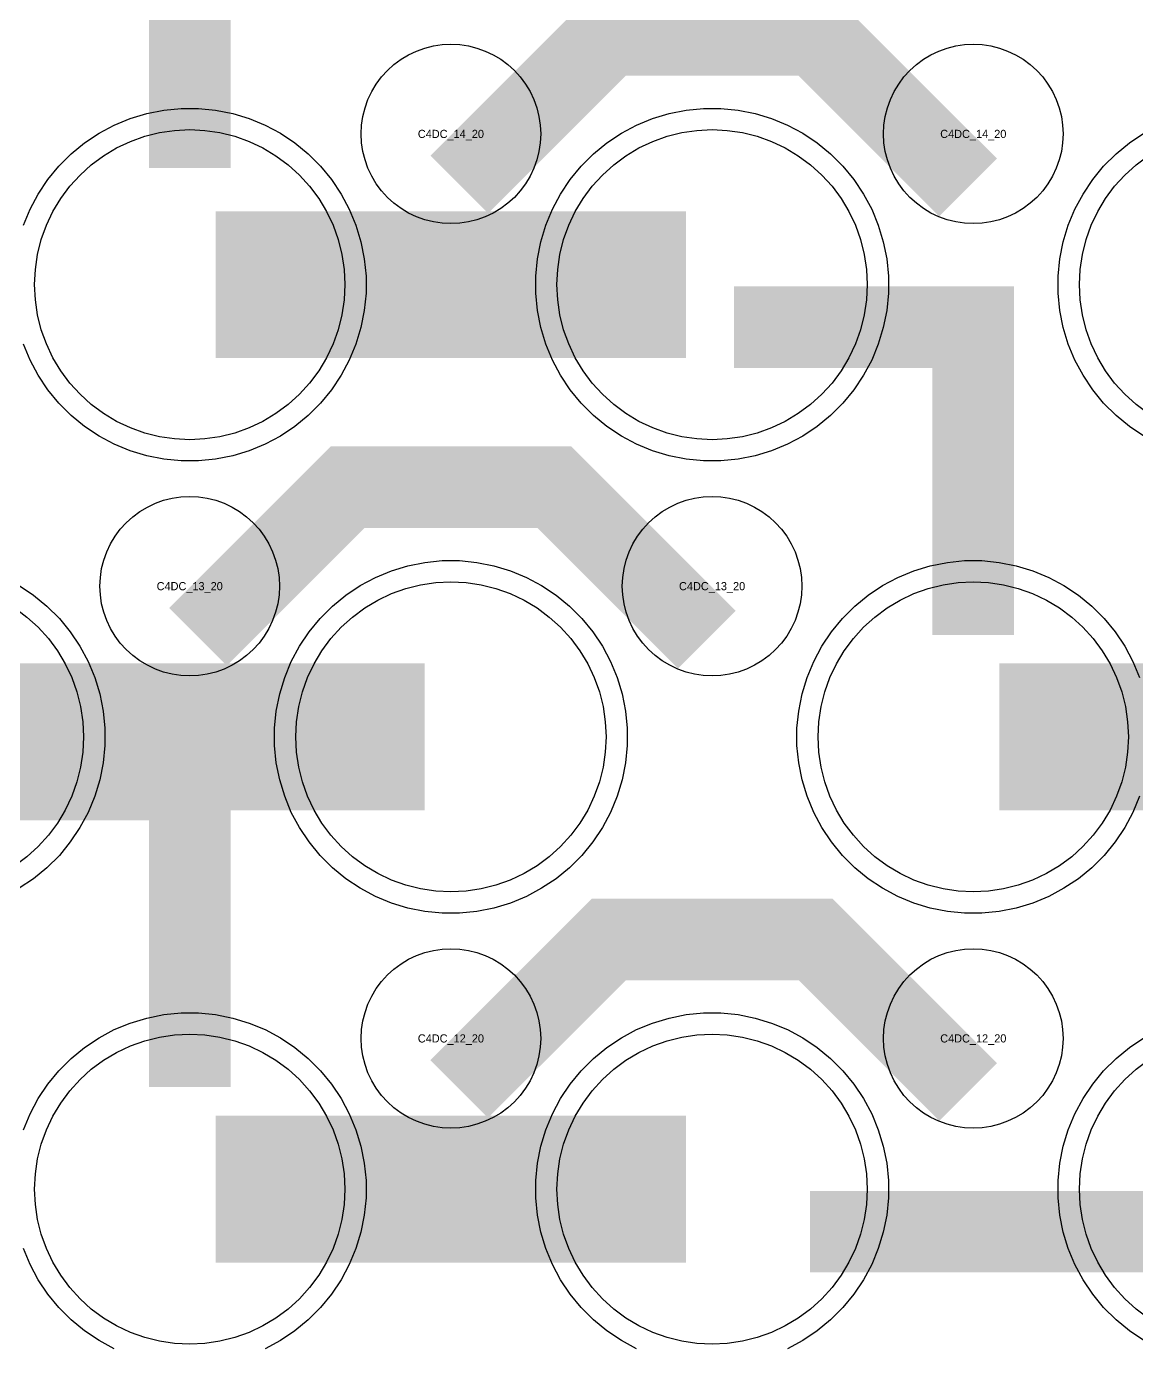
# Model space of a CAD drawing. Extents: x -11880 to 11880, y -14992 to 14992.
# Drawn here: x -5650 to -5310, y -13225.3 to -12820.5 of the extents above; entities that cross this region are included whole.
import ezdxf
from ezdxf.enums import TextEntityAlignment as Align

# ---------------------------------------------------------------- set-up
doc = ezdxf.new("R2010")
doc.units = 0
doc.header["$MEASUREMENT"] = 0
for name, color, linetype in [('GDS_775_DT_237', 138, 'CONTINUOUS'), ('RDL1_FS', 34, 'CONTINUOUS'), ('RDL_BS', 160, 'CONTINUOUS')]:
    doc.layers.add(name, color=color, linetype=linetype)

msp = doc.modelspace()

# ---------------------------------------------------------------- linework, layer by layer
at = {"layer": 'RDL1_FS', "color": 240, "true_color": 0xed1f24}
for points in [[(-5600, -12947.174), (-5604.657, -12946.945), (-5609.268, -12946.261), (-5613.791, -12945.129), (-5618.181, -12943.557), (-5622.395, -12941.565), (-5626.395, -12939.167), (-5630.14, -12936.389), (-5633.594, -12933.259), (-5636.724, -12929.805), (-5639.502, -12926.06), (-5641.9, -12922.06), (-5643.892, -12917.846), (-5645.464, -12913.456), (-5646.596, -12908.933), (-5647.28, -12904.322), (-5647.509, -12899.665), (-5647.28, -12895.008), (-5646.596, -12890.397), (-5645.464, -12885.874), (-5643.892, -12881.484), (-5641.9, -12877.27), (-5639.502, -12873.27), (-5636.724, -12869.525), (-5633.594, -12866.071), (-5630.14, -12862.941), (-5626.395, -12860.163), (-5622.395, -12857.765), (-5618.181, -12855.773), (-5613.791, -12854.201), (-5609.268, -12853.069), (-5604.657, -12852.385), (-5600, -12852.156), (-5595.343, -12852.385), (-5590.732, -12853.069), (-5586.209, -12854.201), (-5581.819, -12855.773), (-5577.605, -12857.765), (-5573.605, -12860.163), (-5569.86, -12862.941), (-5566.406, -12866.071), (-5563.276, -12869.525), (-5560.498, -12873.27), (-5558.1, -12877.27), (-5556.108, -12881.484), (-5554.536, -12885.874), (-5553.404, -12890.397), (-5552.72, -12895.008), (-5552.491, -12899.665), (-5552.72, -12904.322), (-5553.404, -12908.933), (-5554.536, -12913.456), (-5556.108, -12917.846), (-5558.1, -12922.06), (-5560.498, -12926.06), (-5563.276, -12929.805), (-5566.406, -12933.259), (-5569.86, -12936.389), (-5573.605, -12939.167), (-5577.605, -12941.565), (-5581.819, -12943.557), (-5586.209, -12945.129), (-5590.732, -12946.261), (-5595.343, -12946.945)], [(-5440, -12947.174), (-5444.657, -12946.945), (-5449.268, -12946.261), (-5453.791, -12945.129), (-5458.181, -12943.557), (-5462.395, -12941.565), (-5466.395, -12939.167), (-5470.14, -12936.389), (-5473.594, -12933.259), (-5476.724, -12929.805), (-5479.502, -12926.06), (-5481.9, -12922.06), (-5483.892, -12917.846), (-5485.464, -12913.456), (-5486.596, -12908.933), (-5487.28, -12904.322), (-5487.509, -12899.665), (-5487.28, -12895.008), (-5486.596, -12890.397), (-5485.464, -12885.874), (-5483.892, -12881.484), (-5481.9, -12877.27), (-5479.502, -12873.27), (-5476.724, -12869.525), (-5473.594, -12866.071), (-5470.14, -12862.941), (-5466.395, -12860.163), (-5462.395, -12857.765), (-5458.181, -12855.773), (-5453.791, -12854.201), (-5449.268, -12853.069), (-5444.657, -12852.385), (-5440, -12852.156), (-5435.343, -12852.385), (-5430.732, -12853.069), (-5426.209, -12854.201), (-5421.819, -12855.773), (-5417.605, -12857.765), (-5413.605, -12860.163), (-5409.86, -12862.941), (-5406.406, -12866.071), (-5403.276, -12869.525), (-5400.498, -12873.27), (-5398.1, -12877.27), (-5396.108, -12881.484), (-5394.536, -12885.874), (-5393.404, -12890.397), (-5392.72, -12895.008), (-5392.491, -12899.665), (-5392.72, -12904.322), (-5393.404, -12908.933), (-5394.536, -12913.456), (-5396.108, -12917.846), (-5398.1, -12922.06), (-5400.498, -12926.06), (-5403.276, -12929.805), (-5406.406, -12933.259), (-5409.86, -12936.389), (-5413.605, -12939.167), (-5417.605, -12941.565), (-5421.819, -12943.557), (-5426.209, -12945.129), (-5430.732, -12946.261), (-5435.343, -12946.945)], [(-5360, -13085.739), (-5364.657, -13085.51), (-5369.268, -13084.826), (-5373.791, -13083.694), (-5378.181, -13082.122), (-5382.395, -13080.13), (-5386.395, -13077.732), (-5390.14, -13074.954), (-5393.594, -13071.824), (-5396.724, -13068.37), (-5399.502, -13064.625), (-5401.9, -13060.625), (-5403.892, -13056.411), (-5405.464, -13052.021), (-5406.596, -13047.498), (-5407.28, -13042.887), (-5407.509, -13038.23), (-5407.28, -13033.573), (-5406.596, -13028.962), (-5405.464, -13024.439), (-5403.892, -13020.049), (-5401.9, -13015.835), (-5399.502, -13011.835), (-5396.724, -13008.09), (-5393.594, -13004.636), (-5390.14, -13001.506), (-5386.395, -12998.728), (-5382.395, -12996.33), (-5378.181, -12994.338), (-5373.791, -12992.766), (-5369.268, -12991.634), (-5364.657, -12990.95), (-5360, -12990.721), (-5355.343, -12990.95), (-5350.732, -12991.634), (-5346.209, -12992.766), (-5341.819, -12994.338), (-5337.605, -12996.33), (-5333.605, -12998.728), (-5329.86, -13001.506), (-5326.406, -13004.636), (-5323.276, -13008.09), (-5320.498, -13011.835), (-5318.1, -13015.835), (-5316.108, -13020.049), (-5314.536, -13024.439), (-5313.404, -13028.962), (-5312.72, -13033.573), (-5312.491, -13038.23), (-5312.72, -13042.887), (-5313.404, -13047.498), (-5314.536, -13052.021), (-5316.108, -13056.411), (-5318.1, -13060.625), (-5320.498, -13064.625), (-5323.276, -13068.37), (-5326.406, -13071.824), (-5329.86, -13074.954), (-5333.605, -13077.732), (-5337.605, -13080.13), (-5341.819, -13082.122), (-5346.209, -13083.694), (-5350.732, -13084.826), (-5355.343, -13085.51)]]:
    msp.add_lwpolyline(points, close=True, dxfattribs=at)
msp.add_lwpolyline([(-5306.395, -12939.167), (-5310.14, -12936.389), (-5313.594, -12933.259), (-5316.724, -12929.805), (-5319.502, -12926.06), (-5321.9, -12922.06), (-5323.892, -12917.846), (-5325.464, -12913.456), (-5326.596, -12908.933), (-5327.28, -12904.322), (-5327.509, -12899.665), (-5327.28, -12895.008), (-5326.596, -12890.397), (-5325.464, -12885.874), (-5323.892, -12881.484), (-5321.9, -12877.27), (-5319.502, -12873.27), (-5316.724, -12869.525), (-5313.594, -12866.071), (-5310.14, -12862.941), (-5306.395, -12860.163)], dxfattribs=at)
for points in [[(-5591.998, -12899.665, 45, 45, 0), (-5519.998, -12899.665, 45, 45, 0)], [(-5519.998, -12899.665, 45, 45, 0), (-5447.998, -12899.665, 45, 45, 0)], [(-5351.998, -13038.23, 45, 45, 0), (-5279.998, -13038.23, 45, 45, 0)]]:
    msp.add_lwpolyline(points, format="xyseb", dxfattribs=at)
at = {"layer": 'RDL1_FS'}
for points in [[(-5520, -13085.739), (-5524.657, -13085.51), (-5529.268, -13084.826), (-5533.791, -13083.694), (-5538.181, -13082.122), (-5542.395, -13080.13), (-5546.395, -13077.732), (-5550.14, -13074.954), (-5553.594, -13071.824), (-5556.724, -13068.37), (-5559.502, -13064.625), (-5561.9, -13060.625), (-5563.892, -13056.411), (-5565.464, -13052.021), (-5566.596, -13047.498), (-5567.28, -13042.887), (-5567.509, -13038.23), (-5567.28, -13033.573), (-5566.596, -13028.962), (-5565.464, -13024.439), (-5563.892, -13020.049), (-5561.9, -13015.835), (-5559.502, -13011.835), (-5556.724, -13008.09), (-5553.594, -13004.636), (-5550.14, -13001.506), (-5546.395, -12998.728), (-5542.395, -12996.33), (-5538.181, -12994.338), (-5533.791, -12992.766), (-5529.268, -12991.634), (-5524.657, -12990.95), (-5520, -12990.721), (-5515.343, -12990.95), (-5510.732, -12991.634), (-5506.209, -12992.766), (-5501.819, -12994.338), (-5497.605, -12996.33), (-5493.605, -12998.728), (-5489.86, -13001.506), (-5486.406, -13004.636), (-5483.276, -13008.09), (-5480.498, -13011.835), (-5478.1, -13015.835), (-5476.108, -13020.049), (-5474.536, -13024.439), (-5473.404, -13028.962), (-5472.72, -13033.573), (-5472.491, -13038.23), (-5472.72, -13042.887), (-5473.404, -13047.498), (-5474.536, -13052.021), (-5476.108, -13056.411), (-5478.1, -13060.625), (-5480.498, -13064.625), (-5483.276, -13068.37), (-5486.406, -13071.824), (-5489.86, -13074.954), (-5493.605, -13077.732), (-5497.605, -13080.13), (-5501.819, -13082.122), (-5506.209, -13083.694), (-5510.732, -13084.826), (-5515.343, -13085.51)], [(-5600, -13224.304), (-5604.657, -13224.075), (-5609.268, -13223.391), (-5613.791, -13222.259), (-5618.181, -13220.687), (-5622.395, -13218.695), (-5626.395, -13216.297), (-5630.14, -13213.519), (-5633.594, -13210.389), (-5636.724, -13206.935), (-5639.502, -13203.19), (-5641.9, -13199.19), (-5643.892, -13194.976), (-5645.464, -13190.586), (-5646.596, -13186.063), (-5647.28, -13181.452), (-5647.509, -13176.795), (-5647.28, -13172.138), (-5646.596, -13167.527), (-5645.464, -13163.004), (-5643.892, -13158.614), (-5641.9, -13154.4), (-5639.502, -13150.4), (-5636.724, -13146.655), (-5633.594, -13143.201), (-5630.14, -13140.071), (-5626.395, -13137.293), (-5622.395, -13134.895), (-5618.181, -13132.903), (-5613.791, -13131.331), (-5609.268, -13130.199), (-5604.657, -13129.515), (-5600, -13129.286), (-5595.343, -13129.515), (-5590.732, -13130.199), (-5586.209, -13131.331), (-5581.819, -13132.903), (-5577.605, -13134.895), (-5573.605, -13137.293), (-5569.86, -13140.071), (-5566.406, -13143.201), (-5563.276, -13146.655), (-5560.498, -13150.4), (-5558.1, -13154.4), (-5556.108, -13158.614), (-5554.536, -13163.004), (-5553.404, -13167.527), (-5552.72, -13172.138), (-5552.491, -13176.795), (-5552.72, -13181.452), (-5553.404, -13186.063), (-5554.536, -13190.586), (-5556.108, -13194.976), (-5558.1, -13199.19), (-5560.498, -13203.19), (-5563.276, -13206.935), (-5566.406, -13210.389), (-5569.86, -13213.519), (-5573.605, -13216.297), (-5577.605, -13218.695), (-5581.819, -13220.687), (-5586.209, -13222.259), (-5590.732, -13223.391), (-5595.343, -13224.075)], [(-5440, -13224.304), (-5444.657, -13224.075), (-5449.268, -13223.391), (-5453.791, -13222.259), (-5458.181, -13220.687), (-5462.395, -13218.695), (-5466.395, -13216.297), (-5470.14, -13213.519), (-5473.594, -13210.389), (-5476.724, -13206.935), (-5479.502, -13203.19), (-5481.9, -13199.19), (-5483.892, -13194.976), (-5485.464, -13190.586), (-5486.596, -13186.063), (-5487.28, -13181.452), (-5487.509, -13176.795), (-5487.28, -13172.138), (-5486.596, -13167.527), (-5485.464, -13163.004), (-5483.892, -13158.614), (-5481.9, -13154.4), (-5479.502, -13150.4), (-5476.724, -13146.655), (-5473.594, -13143.201), (-5470.14, -13140.071), (-5466.395, -13137.293), (-5462.395, -13134.895), (-5458.181, -13132.903), (-5453.791, -13131.331), (-5449.268, -13130.199), (-5444.657, -13129.515), (-5440, -13129.286), (-5435.343, -13129.515), (-5430.732, -13130.199), (-5426.209, -13131.331), (-5421.819, -13132.903), (-5417.605, -13134.895), (-5413.605, -13137.293), (-5409.86, -13140.071), (-5406.406, -13143.201), (-5403.276, -13146.655), (-5400.498, -13150.4), (-5398.1, -13154.4), (-5396.108, -13158.614), (-5394.536, -13163.004), (-5393.404, -13167.527), (-5392.72, -13172.138), (-5392.491, -13176.795), (-5392.72, -13181.452), (-5393.404, -13186.063), (-5394.536, -13190.586), (-5396.108, -13194.976), (-5398.1, -13199.19), (-5400.498, -13203.19), (-5403.276, -13206.935), (-5406.406, -13210.389), (-5409.86, -13213.519), (-5413.605, -13216.297), (-5417.605, -13218.695), (-5421.819, -13220.687), (-5426.209, -13222.259), (-5430.732, -13223.391), (-5435.343, -13224.075)]]:
    msp.add_lwpolyline(points, close=True, dxfattribs=at)
for points in [[(-5653.605, -12998.728), (-5649.86, -13001.506), (-5646.406, -13004.636), (-5643.276, -13008.09), (-5640.498, -13011.835), (-5638.1, -13015.835), (-5636.108, -13020.049), (-5634.536, -13024.439), (-5633.404, -13028.962), (-5632.72, -13033.573), (-5632.491, -13038.23), (-5632.72, -13042.887), (-5633.404, -13047.498), (-5634.536, -13052.021), (-5636.108, -13056.411), (-5638.1, -13060.625), (-5640.498, -13064.625), (-5643.276, -13068.37), (-5646.406, -13071.824), (-5649.86, -13074.954), (-5653.605, -13077.732)], [(-5306.395, -13216.297), (-5310.14, -13213.519), (-5313.594, -13210.389), (-5316.724, -13206.935), (-5319.502, -13203.19), (-5321.9, -13199.19), (-5323.892, -13194.976), (-5325.464, -13190.586), (-5326.596, -13186.063), (-5327.28, -13181.452), (-5327.509, -13176.795), (-5327.28, -13172.138), (-5326.596, -13167.527), (-5325.464, -13163.004), (-5323.892, -13158.614), (-5321.9, -13154.4), (-5319.502, -13150.4), (-5316.724, -13146.655), (-5313.594, -13143.201), (-5310.14, -13140.071), (-5306.395, -13137.293)]]:
    msp.add_lwpolyline(points, dxfattribs=at)
for points in [[(-5671.998, -13038.23, 45, 45, 0), (-5599.998, -13038.23, 45, 45, 0)], [(-5599.998, -13038.23, 45, 45, 0), (-5527.998, -13038.23, 45, 45, 0)], [(-5591.998, -13176.795, 45, 45, 0), (-5519.998, -13176.795, 45, 45, 0)], [(-5519.998, -13176.795, 45, 45, 0), (-5447.998, -13176.795, 45, 45, 0)]]:
    msp.add_lwpolyline(points, format="xyseb", dxfattribs=at)
at = {"layer": 'RDL_BS', "color": 240, "true_color": 0xed1f24}
for points in [[(-5600, -12863.954, 25, 25, 0), (-5600, -12757.177, 25, 25, 0)], [(-5600, -12787.646, 25, 25, 0), (-5600, -12833.266, 25, 25, 0)], [(-5360, -13006.955, 25, 25, 0), (-5360, -12900.178, 25, 25, 0)], [(-5347.5, -12912.678, 25, 25, 0), (-5433.333, -12912.678, 25, 25, 0)], [(-5387.056, -12912.678, 25, 25, 0), (-5428.26, -12912.678, 25, 25, 0)]]:
    msp.add_lwpolyline(points, format="xyseb", dxfattribs=at)
at = {"layer": 'RDL_BS'}
for points in [[(-5517.438, -12868.979, 25, 25, 0), (-5471.623, -12823.164, 25, 25, 0), (-5438.07, -12823.164, 25, 25, 0)], [(-5361.599, -12869.878, 25, 25, 0), (-5408.313, -12823.164, 25, 25, 0), (-5438.071, -12823.164, 25, 25, 0)], [(-5360, -12930.647, 25, 25, 0), (-5360, -12976.267, 25, 25, 0)], [(-5597.438, -13007.544, 25, 25, 0), (-5551.623, -12961.729, 25, 25, 0), (-5518.07, -12961.729, 25, 25, 0)], [(-5441.599, -13008.443, 25, 25, 0), (-5488.313, -12961.729, 25, 25, 0), (-5518.071, -12961.729, 25, 25, 0)], [(-5600, -13145.52, 25, 25, 0), (-5600, -13038.743, 25, 25, 0)], [(-5587.5, -13051.243, 25, 25, 0), (-5673.333, -13051.243, 25, 25, 0)], [(-5627.056, -13051.243, 25, 25, 0), (-5668.26, -13051.243, 25, 25, 0)], [(-5600, -13069.212, 25, 25, 0), (-5600, -13114.832, 25, 25, 0)], [(-5517.438, -13146.109, 25, 25, 0), (-5471.623, -13100.294, 25, 25, 0), (-5438.07, -13100.294, 25, 25, 0)], [(-5361.599, -13147.008, 25, 25, 0), (-5408.313, -13100.294, 25, 25, 0), (-5438.071, -13100.294, 25, 25, 0)], [(-5409.984, -13189.808, 25, 25, 0), (-5300.719, -13189.808, 25, 25, 0)]]:
    msp.add_lwpolyline(points, format="xyseb", dxfattribs=at)
for points in [[(-5520, -12880.971), (-5522.693, -12880.839), (-5525.365, -12880.443), (-5527.984, -12879.786), (-5530.519, -12878.879), (-5532.956, -12877.727), (-5535.28, -12876.334), (-5537.443, -12874.731), (-5539.442, -12872.919), (-5541.254, -12870.92), (-5542.857, -12868.757), (-5544.25, -12866.433), (-5545.402, -12863.996), (-5546.309, -12861.461), (-5546.966, -12858.842), (-5547.362, -12856.17), (-5547.494, -12853.477), (-5547.362, -12850.784), (-5546.966, -12848.112), (-5546.309, -12845.493), (-5545.402, -12842.958), (-5544.25, -12840.521), (-5542.857, -12838.197), (-5541.254, -12836.034), (-5539.442, -12834.035), (-5537.443, -12832.223), (-5535.28, -12830.62), (-5532.956, -12829.227), (-5530.519, -12828.075), (-5527.984, -12827.168), (-5525.365, -12826.511), (-5522.693, -12826.115), (-5520, -12825.983), (-5517.307, -12826.115), (-5514.635, -12826.511), (-5512.016, -12827.168), (-5509.481, -12828.075), (-5507.044, -12829.227), (-5504.72, -12830.62), (-5502.557, -12832.223), (-5500.558, -12834.035), (-5498.746, -12836.034), (-5497.143, -12838.197), (-5495.75, -12840.521), (-5494.598, -12842.958), (-5493.691, -12845.493), (-5493.034, -12848.112), (-5492.638, -12850.784), (-5492.506, -12853.477), (-5492.638, -12856.17), (-5493.034, -12858.842), (-5493.691, -12861.461), (-5494.598, -12863.996), (-5495.75, -12866.433), (-5497.143, -12868.757), (-5498.746, -12870.92), (-5500.558, -12872.919), (-5502.557, -12874.731), (-5504.72, -12876.334), (-5507.044, -12877.727), (-5509.481, -12878.879), (-5512.016, -12879.786), (-5514.635, -12880.443), (-5517.307, -12880.839)], [(-5360, -12880.971), (-5362.693, -12880.839), (-5365.365, -12880.443), (-5367.984, -12879.786), (-5370.519, -12878.879), (-5372.956, -12877.727), (-5375.28, -12876.334), (-5377.443, -12874.731), (-5379.442, -12872.919), (-5381.254, -12870.92), (-5382.857, -12868.757), (-5384.25, -12866.433), (-5385.402, -12863.996), (-5386.309, -12861.461), (-5386.966, -12858.842), (-5387.362, -12856.17), (-5387.494, -12853.477), (-5387.362, -12850.784), (-5386.966, -12848.112), (-5386.309, -12845.493), (-5385.402, -12842.958), (-5384.25, -12840.521), (-5382.857, -12838.197), (-5381.254, -12836.034), (-5379.442, -12834.035), (-5377.443, -12832.223), (-5375.28, -12830.62), (-5372.956, -12829.227), (-5370.519, -12828.075), (-5367.984, -12827.168), (-5365.365, -12826.511), (-5362.693, -12826.115), (-5360, -12825.983), (-5357.307, -12826.115), (-5354.635, -12826.511), (-5352.016, -12827.168), (-5349.481, -12828.075), (-5347.044, -12829.227), (-5344.72, -12830.62), (-5342.557, -12832.223), (-5340.558, -12834.035), (-5338.746, -12836.034), (-5337.143, -12838.197), (-5335.75, -12840.521), (-5334.598, -12842.958), (-5333.691, -12845.493), (-5333.034, -12848.112), (-5332.638, -12850.784), (-5332.506, -12853.477), (-5332.638, -12856.17), (-5333.034, -12858.842), (-5333.691, -12861.461), (-5334.598, -12863.996), (-5335.75, -12866.433), (-5337.143, -12868.757), (-5338.746, -12870.92), (-5340.558, -12872.919), (-5342.557, -12874.731), (-5344.72, -12876.334), (-5347.044, -12877.727), (-5349.481, -12878.879), (-5352.016, -12879.786), (-5354.635, -12880.443), (-5357.307, -12880.839)], [(-5600, -13019.536), (-5602.693, -13019.404), (-5605.365, -13019.008), (-5607.984, -13018.351), (-5610.519, -13017.444), (-5612.956, -13016.292), (-5615.28, -13014.899), (-5617.443, -13013.296), (-5619.442, -13011.484), (-5621.254, -13009.485), (-5622.857, -13007.322), (-5624.25, -13004.998), (-5625.402, -13002.561), (-5626.309, -13000.026), (-5626.966, -12997.407), (-5627.362, -12994.735), (-5627.494, -12992.042), (-5627.362, -12989.349), (-5626.966, -12986.677), (-5626.309, -12984.058), (-5625.402, -12981.523), (-5624.25, -12979.086), (-5622.857, -12976.762), (-5621.254, -12974.599), (-5619.442, -12972.6), (-5617.443, -12970.788), (-5615.28, -12969.185), (-5612.956, -12967.792), (-5610.519, -12966.64), (-5607.984, -12965.733), (-5605.365, -12965.076), (-5602.693, -12964.68), (-5600, -12964.548), (-5597.307, -12964.68), (-5594.635, -12965.076), (-5592.016, -12965.733), (-5589.481, -12966.64), (-5587.044, -12967.792), (-5584.72, -12969.185), (-5582.557, -12970.788), (-5580.558, -12972.6), (-5578.746, -12974.599), (-5577.143, -12976.762), (-5575.75, -12979.086), (-5574.598, -12981.523), (-5573.691, -12984.058), (-5573.034, -12986.677), (-5572.638, -12989.349), (-5572.506, -12992.042), (-5572.638, -12994.735), (-5573.034, -12997.407), (-5573.691, -13000.026), (-5574.598, -13002.561), (-5575.75, -13004.998), (-5577.143, -13007.322), (-5578.746, -13009.485), (-5580.558, -13011.484), (-5582.557, -13013.296), (-5584.72, -13014.899), (-5587.044, -13016.292), (-5589.481, -13017.444), (-5592.016, -13018.351), (-5594.635, -13019.008), (-5597.307, -13019.404)], [(-5440, -13019.536), (-5442.693, -13019.404), (-5445.365, -13019.008), (-5447.984, -13018.351), (-5450.519, -13017.444), (-5452.956, -13016.292), (-5455.28, -13014.899), (-5457.443, -13013.296), (-5459.442, -13011.484), (-5461.254, -13009.485), (-5462.857, -13007.322), (-5464.25, -13004.998), (-5465.402, -13002.561), (-5466.309, -13000.026), (-5466.966, -12997.407), (-5467.362, -12994.735), (-5467.494, -12992.042), (-5467.362, -12989.349), (-5466.966, -12986.677), (-5466.309, -12984.058), (-5465.402, -12981.523), (-5464.25, -12979.086), (-5462.857, -12976.762), (-5461.254, -12974.599), (-5459.442, -12972.6), (-5457.443, -12970.788), (-5455.28, -12969.185), (-5452.956, -12967.792), (-5450.519, -12966.64), (-5447.984, -12965.733), (-5445.365, -12965.076), (-5442.693, -12964.68), (-5440, -12964.548), (-5437.307, -12964.68), (-5434.635, -12965.076), (-5432.016, -12965.733), (-5429.481, -12966.64), (-5427.044, -12967.792), (-5424.72, -12969.185), (-5422.557, -12970.788), (-5420.558, -12972.6), (-5418.746, -12974.599), (-5417.143, -12976.762), (-5415.75, -12979.086), (-5414.598, -12981.523), (-5413.691, -12984.058), (-5413.034, -12986.677), (-5412.638, -12989.349), (-5412.506, -12992.042), (-5412.638, -12994.735), (-5413.034, -12997.407), (-5413.691, -13000.026), (-5414.598, -13002.561), (-5415.75, -13004.998), (-5417.143, -13007.322), (-5418.746, -13009.485), (-5420.558, -13011.484), (-5422.557, -13013.296), (-5424.72, -13014.899), (-5427.044, -13016.292), (-5429.481, -13017.444), (-5432.016, -13018.351), (-5434.635, -13019.008), (-5437.307, -13019.404)], [(-5522.644, -13092.23), (-5527.938, -13091.713), (-5533.165, -13090.667), (-5538.205, -13089.136), (-5543.115, -13087.105), (-5547.777, -13084.613), (-5552.191, -13081.666), (-5556.292, -13078.304), (-5560.074, -13074.522), (-5563.436, -13070.421), (-5566.383, -13066.007), (-5568.875, -13061.345), (-5570.906, -13056.435), (-5572.437, -13051.395), (-5573.483, -13046.168), (-5574, -13040.874), (-5574, -13035.586), (-5573.483, -13030.292), (-5572.437, -13025.065), (-5570.906, -13020.025), (-5568.875, -13015.115), (-5566.383, -13010.453), (-5563.436, -13006.039), (-5560.074, -13001.938), (-5556.292, -12998.156), (-5552.191, -12994.794), (-5547.777, -12991.847), (-5543.115, -12989.355), (-5538.205, -12987.324), (-5533.165, -12985.793), (-5527.938, -12984.747), (-5522.644, -12984.23), (-5517.356, -12984.23), (-5512.062, -12984.747), (-5506.835, -12985.793), (-5501.795, -12987.324), (-5496.885, -12989.355), (-5492.223, -12991.847), (-5487.809, -12994.794), (-5483.708, -12998.156), (-5479.926, -13001.938), (-5476.564, -13006.039), (-5473.617, -13010.453), (-5471.125, -13015.115), (-5469.094, -13020.025), (-5467.563, -13025.065), (-5466.517, -13030.292), (-5466, -13035.586), (-5466, -13040.874), (-5466.517, -13046.168), (-5467.563, -13051.395), (-5469.094, -13056.435), (-5471.125, -13061.345), (-5473.617, -13066.007), (-5476.564, -13070.421), (-5479.926, -13074.522), (-5483.708, -13078.304), (-5487.809, -13081.666), (-5492.223, -13084.613), (-5496.885, -13087.105), (-5501.795, -13089.136), (-5506.835, -13090.667), (-5512.062, -13091.713), (-5517.356, -13092.23)], [(-5520, -13158.101), (-5522.693, -13157.969), (-5525.365, -13157.573), (-5527.984, -13156.916), (-5530.519, -13156.009), (-5532.956, -13154.857), (-5535.28, -13153.464), (-5537.443, -13151.861), (-5539.442, -13150.049), (-5541.254, -13148.05), (-5542.857, -13145.887), (-5544.25, -13143.563), (-5545.402, -13141.126), (-5546.309, -13138.591), (-5546.966, -13135.972), (-5547.362, -13133.3), (-5547.494, -13130.607), (-5547.362, -13127.914), (-5546.966, -13125.242), (-5546.309, -13122.623), (-5545.402, -13120.088), (-5544.25, -13117.651), (-5542.857, -13115.327), (-5541.254, -13113.164), (-5539.442, -13111.165), (-5537.443, -13109.353), (-5535.28, -13107.75), (-5532.956, -13106.357), (-5530.519, -13105.205), (-5527.984, -13104.298), (-5525.365, -13103.641), (-5522.693, -13103.245), (-5520, -13103.113), (-5517.307, -13103.245), (-5514.635, -13103.641), (-5512.016, -13104.298), (-5509.481, -13105.205), (-5507.044, -13106.357), (-5504.72, -13107.75), (-5502.557, -13109.353), (-5500.558, -13111.165), (-5498.746, -13113.164), (-5497.143, -13115.327), (-5495.75, -13117.651), (-5494.598, -13120.088), (-5493.691, -13122.623), (-5493.034, -13125.242), (-5492.638, -13127.914), (-5492.506, -13130.607), (-5492.638, -13133.3), (-5493.034, -13135.972), (-5493.691, -13138.591), (-5494.598, -13141.126), (-5495.75, -13143.563), (-5497.143, -13145.887), (-5498.746, -13148.05), (-5500.558, -13150.049), (-5502.557, -13151.861), (-5504.72, -13153.464), (-5507.044, -13154.857), (-5509.481, -13156.009), (-5512.016, -13156.916), (-5514.635, -13157.573), (-5517.307, -13157.969)], [(-5360, -13158.101), (-5362.693, -13157.969), (-5365.365, -13157.573), (-5367.984, -13156.916), (-5370.519, -13156.009), (-5372.956, -13154.857), (-5375.28, -13153.464), (-5377.443, -13151.861), (-5379.442, -13150.049), (-5381.254, -13148.05), (-5382.857, -13145.887), (-5384.25, -13143.563), (-5385.402, -13141.126), (-5386.309, -13138.591), (-5386.966, -13135.972), (-5387.362, -13133.3), (-5387.494, -13130.607), (-5387.362, -13127.914), (-5386.966, -13125.242), (-5386.309, -13122.623), (-5385.402, -13120.088), (-5384.25, -13117.651), (-5382.857, -13115.327), (-5381.254, -13113.164), (-5379.442, -13111.165), (-5377.443, -13109.353), (-5375.28, -13107.75), (-5372.956, -13106.357), (-5370.519, -13105.205), (-5367.984, -13104.298), (-5365.365, -13103.641), (-5362.693, -13103.245), (-5360, -13103.113), (-5357.307, -13103.245), (-5354.635, -13103.641), (-5352.016, -13104.298), (-5349.481, -13105.205), (-5347.044, -13106.357), (-5344.72, -13107.75), (-5342.557, -13109.353), (-5340.558, -13111.165), (-5338.746, -13113.164), (-5337.143, -13115.327), (-5335.75, -13117.651), (-5334.598, -13120.088), (-5333.691, -13122.623), (-5333.034, -13125.242), (-5332.638, -13127.914), (-5332.506, -13130.607), (-5332.638, -13133.3), (-5333.034, -13135.972), (-5333.691, -13138.591), (-5334.598, -13141.126), (-5335.75, -13143.563), (-5337.143, -13145.887), (-5338.746, -13148.05), (-5340.558, -13150.049), (-5342.557, -13151.861), (-5344.72, -13153.464), (-5347.044, -13154.857), (-5349.481, -13156.009), (-5352.016, -13156.916), (-5354.635, -13157.573), (-5357.307, -13157.969)]]:
    msp.add_lwpolyline(points, close=True, dxfattribs=at)
at = {"layer": 'RDL_BS', "color": 240, "true_color": 0xed1f24}
for points in [[(-5650.906, -12881.46), (-5648.875, -12876.55), (-5646.383, -12871.888), (-5643.436, -12867.474), (-5640.074, -12863.373), (-5636.292, -12859.591), (-5632.191, -12856.229), (-5627.777, -12853.282), (-5623.115, -12850.79), (-5618.205, -12848.759), (-5613.165, -12847.228), (-5607.938, -12846.182), (-5602.644, -12845.665), (-5597.356, -12845.665), (-5592.062, -12846.182), (-5586.835, -12847.228), (-5581.795, -12848.759), (-5576.885, -12850.79), (-5572.223, -12853.282), (-5567.809, -12856.229), (-5563.708, -12859.591), (-5559.926, -12863.373), (-5556.564, -12867.474), (-5553.617, -12871.888), (-5551.125, -12876.55), (-5549.094, -12881.46), (-5547.563, -12886.5), (-5546.517, -12891.727), (-5546, -12897.021), (-5546, -12902.309), (-5546.517, -12907.603), (-5547.563, -12912.83), (-5549.094, -12917.87), (-5551.125, -12922.78), (-5553.617, -12927.442), (-5556.564, -12931.856), (-5559.926, -12935.957), (-5563.708, -12939.739), (-5567.809, -12943.101), (-5572.223, -12946.048), (-5576.885, -12948.54), (-5581.795, -12950.571), (-5586.835, -12952.102), (-5592.062, -12953.148), (-5597.356, -12953.665), (-5602.644, -12953.665), (-5607.938, -12953.148), (-5613.165, -12952.102), (-5618.205, -12950.571), (-5623.115, -12948.54), (-5627.777, -12946.048), (-5632.191, -12943.101), (-5636.292, -12939.739), (-5640.074, -12935.957), (-5643.436, -12931.856), (-5646.383, -12927.442), (-5648.875, -12922.78), (-5650.906, -12917.87)], [(-5307.777, -12946.048), (-5312.191, -12943.101), (-5316.292, -12939.739), (-5320.074, -12935.957), (-5323.436, -12931.856), (-5326.383, -12927.442), (-5328.875, -12922.78), (-5330.906, -12917.87), (-5332.437, -12912.83), (-5333.483, -12907.603), (-5334, -12902.309), (-5334, -12897.021), (-5333.483, -12891.727), (-5332.437, -12886.5), (-5330.906, -12881.46), (-5328.875, -12876.55), (-5326.383, -12871.888), (-5323.436, -12867.474), (-5320.074, -12863.373), (-5316.292, -12859.591), (-5312.191, -12856.229), (-5307.777, -12853.282)], [(-5309.094, -13056.435), (-5311.125, -13061.345), (-5313.617, -13066.007), (-5316.564, -13070.421), (-5319.926, -13074.522), (-5323.708, -13078.304), (-5327.809, -13081.666), (-5332.223, -13084.613), (-5336.885, -13087.105), (-5341.795, -13089.136), (-5346.835, -13090.667), (-5352.062, -13091.713), (-5357.356, -13092.23), (-5362.644, -13092.23), (-5367.938, -13091.713), (-5373.165, -13090.667), (-5378.205, -13089.136), (-5383.115, -13087.105), (-5387.777, -13084.613), (-5392.191, -13081.666), (-5396.292, -13078.304), (-5400.074, -13074.522), (-5403.436, -13070.421), (-5406.383, -13066.007), (-5408.875, -13061.345), (-5410.906, -13056.435), (-5412.437, -13051.395), (-5413.483, -13046.168), (-5414, -13040.874), (-5414, -13035.586), (-5413.483, -13030.292), (-5412.437, -13025.065), (-5410.906, -13020.025), (-5408.875, -13015.115), (-5406.383, -13010.453), (-5403.436, -13006.039), (-5400.074, -13001.938), (-5396.292, -12998.156), (-5392.191, -12994.794), (-5387.777, -12991.847), (-5383.115, -12989.355), (-5378.205, -12987.324), (-5373.165, -12985.793), (-5367.938, -12984.747), (-5362.644, -12984.23), (-5357.356, -12984.23), (-5352.062, -12984.747), (-5346.835, -12985.793), (-5341.795, -12987.324), (-5336.885, -12989.355), (-5332.223, -12991.847), (-5327.809, -12994.794), (-5323.708, -12998.156), (-5319.926, -13001.938), (-5316.564, -13006.039), (-5313.617, -13010.453), (-5311.125, -13015.115), (-5309.094, -13020.025)]]:
    msp.add_lwpolyline(points, dxfattribs=at)
msp.add_lwpolyline([(-5442.644, -12953.665), (-5447.938, -12953.148), (-5453.165, -12952.102), (-5458.205, -12950.571), (-5463.115, -12948.54), (-5467.777, -12946.048), (-5472.191, -12943.101), (-5476.292, -12939.739), (-5480.074, -12935.957), (-5483.436, -12931.856), (-5486.383, -12927.442), (-5488.875, -12922.78), (-5490.906, -12917.87), (-5492.437, -12912.83), (-5493.483, -12907.603), (-5494, -12902.309), (-5494, -12897.021), (-5493.483, -12891.727), (-5492.437, -12886.5), (-5490.906, -12881.46), (-5488.875, -12876.55), (-5486.383, -12871.888), (-5483.436, -12867.474), (-5480.074, -12863.373), (-5476.292, -12859.591), (-5472.191, -12856.229), (-5467.777, -12853.282), (-5463.115, -12850.79), (-5458.205, -12848.759), (-5453.165, -12847.228), (-5447.938, -12846.182), (-5442.644, -12845.665), (-5437.356, -12845.665), (-5432.062, -12846.182), (-5426.835, -12847.228), (-5421.795, -12848.759), (-5416.885, -12850.79), (-5412.223, -12853.282), (-5407.809, -12856.229), (-5403.708, -12859.591), (-5399.926, -12863.373), (-5396.564, -12867.474), (-5393.617, -12871.888), (-5391.125, -12876.55), (-5389.094, -12881.46), (-5387.563, -12886.5), (-5386.517, -12891.727), (-5386, -12897.021), (-5386, -12902.309), (-5386.517, -12907.603), (-5387.563, -12912.83), (-5389.094, -12917.87), (-5391.125, -12922.78), (-5393.617, -12927.442), (-5396.564, -12931.856), (-5399.926, -12935.957), (-5403.708, -12939.739), (-5407.809, -12943.101), (-5412.223, -12946.048), (-5416.885, -12948.54), (-5421.795, -12950.571), (-5426.835, -12952.102), (-5432.062, -12953.148), (-5437.356, -12953.665)], close=True, dxfattribs=at)
at = {"layer": 'RDL_BS'}
for points in [[(-5652.223, -12991.847), (-5647.809, -12994.794), (-5643.708, -12998.156), (-5639.926, -13001.938), (-5636.564, -13006.039), (-5633.617, -13010.453), (-5631.125, -13015.115), (-5629.094, -13020.025), (-5627.563, -13025.065), (-5626.517, -13030.292), (-5626, -13035.586), (-5626, -13040.874), (-5626.517, -13046.168), (-5627.563, -13051.395), (-5629.094, -13056.435), (-5631.125, -13061.345), (-5633.617, -13066.007), (-5636.564, -13070.421), (-5639.926, -13074.522), (-5643.708, -13078.304), (-5647.809, -13081.666), (-5652.223, -13084.613)], [(-5650.906, -13158.59), (-5648.875, -13153.68), (-5646.383, -13149.018), (-5643.436, -13144.604), (-5640.074, -13140.503), (-5636.292, -13136.721), (-5632.191, -13133.359), (-5627.777, -13130.412), (-5623.115, -13127.92), (-5618.205, -13125.889), (-5613.165, -13124.358), (-5607.938, -13123.312), (-5602.644, -13122.795), (-5597.356, -13122.795), (-5592.062, -13123.312), (-5586.835, -13124.358), (-5581.795, -13125.889), (-5576.885, -13127.92), (-5572.223, -13130.412), (-5567.809, -13133.359), (-5563.708, -13136.721), (-5559.926, -13140.503), (-5556.564, -13144.604), (-5553.617, -13149.018), (-5551.125, -13153.68), (-5549.094, -13158.59), (-5547.563, -13163.63), (-5546.517, -13168.857), (-5546, -13174.151), (-5546, -13179.439), (-5546.517, -13184.733), (-5547.563, -13189.96), (-5549.094, -13195), (-5551.125, -13199.91), (-5553.617, -13204.572), (-5556.564, -13208.986), (-5559.926, -13213.087), (-5563.708, -13216.869), (-5567.809, -13220.231), (-5572.223, -13223.178), (-5576.885, -13225.67)], [(-5463.115, -13225.67), (-5467.777, -13223.178), (-5472.191, -13220.231), (-5476.292, -13216.869), (-5480.074, -13213.087), (-5483.436, -13208.986), (-5486.383, -13204.572), (-5488.875, -13199.91), (-5490.906, -13195), (-5492.437, -13189.96), (-5493.483, -13184.733), (-5494, -13179.439), (-5494, -13174.151), (-5493.483, -13168.857), (-5492.437, -13163.63), (-5490.906, -13158.59), (-5488.875, -13153.68), (-5486.383, -13149.018), (-5483.436, -13144.604), (-5480.074, -13140.503), (-5476.292, -13136.721), (-5472.191, -13133.359), (-5467.777, -13130.412), (-5463.115, -13127.92), (-5458.205, -13125.889), (-5453.165, -13124.358), (-5447.938, -13123.312), (-5442.644, -13122.795), (-5437.356, -13122.795), (-5432.062, -13123.312), (-5426.835, -13124.358), (-5421.795, -13125.889), (-5416.885, -13127.92), (-5412.223, -13130.412), (-5407.809, -13133.359), (-5403.708, -13136.721), (-5399.926, -13140.503), (-5396.564, -13144.604), (-5393.617, -13149.018), (-5391.125, -13153.68), (-5389.094, -13158.59), (-5387.563, -13163.63), (-5386.517, -13168.857), (-5386, -13174.151), (-5386, -13179.439), (-5386.517, -13184.733), (-5387.563, -13189.96), (-5389.094, -13195), (-5391.125, -13199.91), (-5393.617, -13204.572), (-5396.564, -13208.986), (-5399.926, -13213.087), (-5403.708, -13216.869), (-5407.809, -13220.231), (-5412.223, -13223.178), (-5416.885, -13225.67)], [(-5307.777, -13223.178), (-5312.191, -13220.231), (-5316.292, -13216.869), (-5320.074, -13213.087), (-5323.436, -13208.986), (-5326.383, -13204.572), (-5328.875, -13199.91), (-5330.906, -13195), (-5332.437, -13189.96), (-5333.483, -13184.733), (-5334, -13179.439), (-5334, -13174.151), (-5333.483, -13168.857), (-5332.437, -13163.63), (-5330.906, -13158.59), (-5328.875, -13153.68), (-5326.383, -13149.018), (-5323.436, -13144.604), (-5320.074, -13140.503), (-5316.292, -13136.721), (-5312.191, -13133.359), (-5307.777, -13130.412)], [(-5623.115, -13225.67), (-5627.777, -13223.178), (-5632.191, -13220.231), (-5636.292, -13216.869), (-5640.074, -13213.087), (-5643.436, -13208.986), (-5646.383, -13204.572), (-5648.875, -13199.91), (-5650.906, -13195)]]:
    msp.add_lwpolyline(points, dxfattribs=at)

# ---------------------------------------------------------------- texts
at = {"layer": 'GDS_775_DT_237'}
for s, p in [('C4DC_14_20', (-5520, -12853.477)), ('C4DC_14_20', (-5520, -12853.477)), ('C4DC_14_20', (-5360, -12853.477)), ('C4DC_14_20', (-5360, -12853.477)), ('C4DC_13_20', (-5600, -12992.042)), ('C4DC_13_20', (-5600, -12992.042)), ('C4DC_13_20', (-5440, -12992.042)), ('C4DC_13_20', (-5440, -12992.042)), ('C4DC_12_20', (-5520, -13130.607)), ('C4DC_12_20', (-5520, -13130.607)), ('C4DC_12_20', (-5360, -13130.607)), ('C4DC_12_20', (-5360, -13130.607))]:
    msp.add_text(s, height=2.5, dxfattribs=at).set_placement(p, align=Align.MIDDLE_CENTER)

doc.saveas('drawing.dxf')
